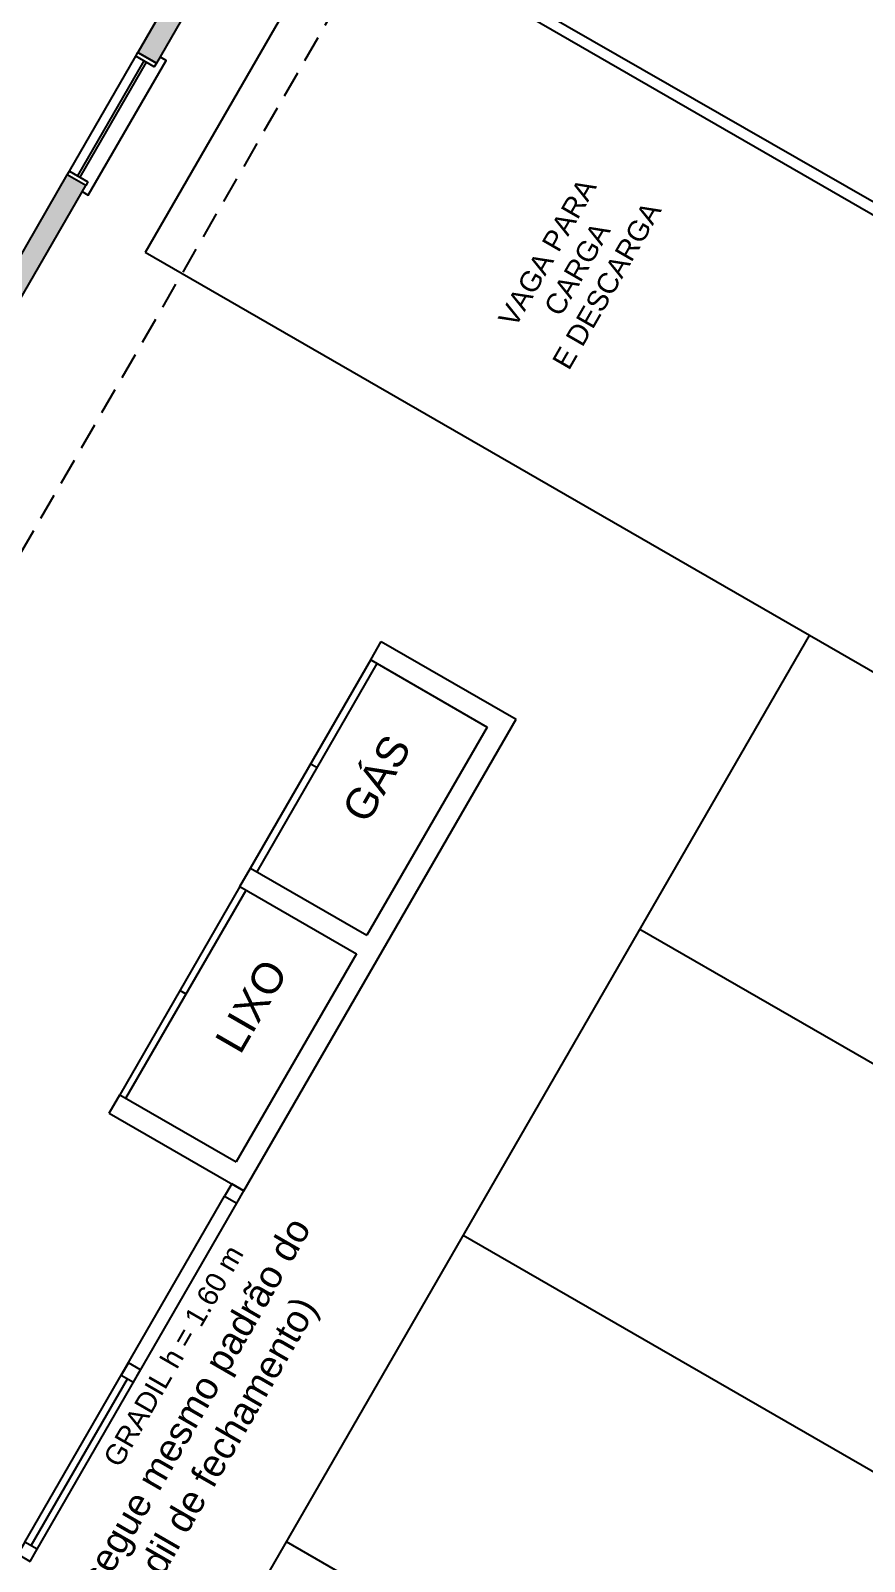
# Model space of a CAD drawing. Extents: x 247 to 523, y 32 to 113.
# Drawn here: x 326.52 to 332.42, y 63.91 to 74.73 of the extents above; entities that cross this region are included whole.
import ezdxf

# ---------------------------------------------------------------- set-up
doc = ezdxf.new("R2010")
doc.units = 0
doc.header["$LTSCALE"] = 0.005
doc.linetypes.add('TRACEJADO_G', pattern=[0.375, 0.25, -0.125])
doc.layers.get('0').update_dxf_attribs({"linetype": 'CONTINUOUS'})
for name, color, linetype in [('A-COTAS', 1, 'CONTINUOUS'), ('A-HACHURAPARED', 254, 'CONTINUOUS'), ('A-PAREDE', 5, 'CONTINUOUS'), ('A-PISOS-CTEL', 2, 'TRACEJADO_G'), ('A-PISOS-NIVEL', 1, 'CONTINUOUS'), ('AR-ALV', 5, 'CONTINUOUS'), ('AR-PIS', 1, 'CONTINUOUS'), ('ARQ-ESQ-VISTA1', 2, 'CONTINUOUS'), ('ARQ-TXT-1_050', 2, 'CONTINUOUS'), ('PORTAL_VTA_PROX', 1, 'CONTINUOUS')]:
    doc.layers.add(name, color=color, linetype=linetype)
doc.styles.add('ESC-50-A20', font='arial.ttf', dxfattribs={"height": 0.1})

msp = doc.modelspace()

# ---------------------------------------------------------------- hatches: boundary and pattern name
at = {"layer": 'A-COTAS'}
h = msp.add_hatch(color=253, dxfattribs=at)
h.dxf.hatch_style = 1
h.paths.add_polyline_path([(325.57317, 79.99189), (325.22668, 80.19176), (325.16672, 80.08781), (325.51321, 79.88795)])
h.paths.add_polyline_path([(329.31559, 77.83396), (328.9691, 78.03382), (328.90914, 77.92987), (329.25563, 77.73001)])
h.paths.add_polyline_path([(322.60284, 75.40279), (322.8027, 75.74928), (322.69876, 75.80924), (322.49889, 75.46275)])
h.paths.add_polyline_path([(326.58747, 73.10437), (326.78733, 73.45086), (326.68339, 73.51082), (326.48352, 73.16433)])
h.paths.add_polyline_path([(324.11917, 68.82522), (323.77268, 69.02509), (323.71273, 68.92114), (324.05922, 68.72128)])
h.paths.add_polyline_path([(320.37709, 70.98374), (320.0306, 71.1836), (319.97064, 71.07965), (320.31713, 70.87979)])
h.paths.add_polyline_path([(321.52097, 64.32086), (321.17448, 64.52072), (321.11452, 64.41677), (321.46101, 64.21691)])
h.paths.add_polyline_path([(317.77888, 66.47937), (317.43239, 66.67923), (317.37243, 66.57528), (317.71892, 66.37542)])
at = {"layer": 'A-HACHURAPARED'}
h = msp.add_hatch(color=253, dxfattribs=at)
h.dxf.hatch_style = 1
h.paths.add_polyline_path([(327.88708, 75.32741), (327.75714, 75.40235), (327.55728, 75.05586), (323.70258, 77.27933), (323.90245, 77.62582), (323.77251, 77.70077), (323.29784, 76.87786), (323.42777, 76.80291), (323.62764, 77.1494), (327.48233, 74.92593), (327.28247, 74.57944), (327.41241, 74.50449)])
h = msp.add_hatch(color=253, dxfattribs=at)
h.dxf.hatch_style = 1
h.paths.add_polyline_path([(321.62901, 73.6845), (321.49908, 73.75945), (321.39915, 73.5862), (321.52908, 73.51125)])
h.paths.add_polyline_path([(322.05372, 74.42079), (322.10369, 74.50741), (321.97375, 74.58236), (321.79887, 74.27918), (321.92881, 74.20423), (321.97877, 74.29086), (325.83347, 72.06739), (325.70873, 71.85113), (325.83866, 71.77618), (326.91275, 73.63827), (326.78282, 73.71322), (325.90842, 72.19732)])
h.paths.add_polyline_path([(326.48352, 73.16433), (326.68339, 73.51082), (326.78733, 73.45086), (326.58747, 73.10437)], flags=16)

# ---------------------------------------------------------------- linework, layer by layer
at = {"color": 2}
for p, q in [((328.07819, 68.81005), (328.92761, 70.28263)), ((328.97092, 70.25765), (328.1215, 68.78507)), ((328.54621, 69.52136), (328.5029, 69.54634)), ((328.00324, 68.68012), (327.15383, 67.20754)), ((327.19714, 67.18255), (328.04655, 68.65513)), ((327.62185, 67.91884), (327.57854, 67.94383))]:
    msp.add_line(p, q, dxfattribs=at)
at = {"color": 3}
for points in [[(327.98176, 66.44136), (328.03173, 66.52798), (327.9451, 66.57795), (327.89514, 66.49132)], [(327.25091, 65.17432), (327.30087, 65.26094), (327.21425, 65.3109), (327.16428, 65.22428)], [(326.52005, 63.90727), (326.57002, 63.9939), (326.48339, 64.04386), (326.43343, 63.95724)]]:
    msp.add_lwpolyline(points, close=True, dxfattribs=at)
at = {"layer": 'A-PAREDE'}
for p, q in [((327.88708, 75.32741), (327.41241, 74.50449)), ((327.48233, 74.92593), (327.28247, 74.57944)), ((327.41241, 74.50449), (327.28247, 74.57944)), ((325.83866, 71.77618), (326.91275, 73.63827)), ((325.90842, 72.19732), (326.78282, 73.71322)), ((326.91275, 73.63827), (326.78282, 73.71322)), ((328.03173, 66.52798), (329.9554, 69.86294)), ((329.75052, 69.80796), (328.9011, 68.33538)), ((328.82616, 68.20544), (327.97674, 66.73286))]:
    msp.add_line(p, q, dxfattribs=at)
at = {"layer": 'A-PISOS-CTEL', "color": 1, "linetype": 'TRACEJADO_G', "ltscale": 150}
msp.add_lwpolyline([(314.78, 67.01434), (323.54895, 82.21658), (330.56537, 78.16937), (321.79642, 62.96713)], close=True, dxfattribs=at)
at = {"layer": 'A-PISOS-NIVEL', "color": 1}
for p, q in [((330.15561, 78.0594), (327.33255, 73.16523)), ((344.04672, 66.75658), (328.73159, 75.59066)), ((328.76921, 75.65589), (344.04672, 66.87588)), ((332.0292, 70.45611), (327.33255, 73.16523)), ((326.28317, 60.49453), (332.0292, 70.45611)), ((336.36033, 67.95783), (332.0292, 70.45611)), ((335.16115, 65.87889), (330.83003, 68.37717)), ((333.91201, 63.71333), (329.58089, 66.21161)), ((332.66287, 61.54777), (328.33175, 64.04605))]:
    msp.add_line(p, q, dxfattribs=at)
at = {"layer": 'AR-ALV'}
for p, q in [((328.92761, 70.28263), (329.00255, 70.41257)), ((329.00255, 70.41257), (329.9554, 69.86294)), ((328.92761, 70.28263), (329.75052, 69.80796)), ((328.00324, 68.68012), (328.07819, 68.81005)), ((328.07819, 68.81005), (328.9011, 68.33538)), ((328.00324, 68.68012), (328.82616, 68.20544)), ((327.07888, 67.0776), (327.15383, 67.20754)), ((327.15383, 67.20754), (327.97674, 66.73286)), ((327.07888, 67.0776), (328.03173, 66.52798))]:
    msp.add_line(p, q, dxfattribs=at)
at = {"layer": 'AR-PIS', "color": 251, "ltscale": 10}
msp.add_line((326.52671, 64.01888), (327.2076, 65.1993), dxfattribs=at)
at = {"layer": 'ARQ-ESQ-VISTA1', "color": 1}
msp.add_line((326.79781, 73.7392), (327.26749, 74.55345), dxfattribs=at)
at = {"layer": 'ARQ-ESQ-VISTA1', "color": 2}
for p, q in [((327.32384, 74.52094), (326.85439, 73.70703)), ((327.34117, 74.51095), (326.87171, 73.69703))]:
    msp.add_line(p, q, dxfattribs=at)
at = {"layer": 'ARQ-ESQ-VISTA1', "color": 1}
msp.add_lwpolyline([(326.88777, 73.59496), (326.93108, 73.56997), (327.4807, 74.52282), (327.43739, 74.5478)], dxfattribs=at)
at = {"layer": 'ARQ-ESQ-VISTA1', "color": 2}
for points in [[(327.41241, 74.50449), (327.39742, 74.4785), (327.26749, 74.55345), (327.28247, 74.57944)], [(326.92774, 73.66425), (326.91275, 73.63827), (326.78282, 73.71322), (326.79781, 73.7392)]]:
    msp.add_lwpolyline(points, close=True, dxfattribs=at)
at = {"layer": 'PORTAL_VTA_PROX'}
for p, q in [((326.48339, 64.04386), (327.89514, 66.49132)), ((326.57002, 63.9939), (327.98176, 66.44136))]:
    msp.add_line(p, q, dxfattribs=at)

# ---------------------------------------------------------------- texts
at = {"layer": 'ARQ-TXT-1_050', "attachment_point": 1, "rotation": 60.022798, "style": 'ESC-50-A20'}
for s, insert, char_height, width in [('\\pi0.23946;VAGA PARA \\P\\pi0.46768;CARGA \\P\\pi0.16878;E DESCARGA ', (329.70373, 72.48972), 0.144, 1.6410285), ('(segue mesmo padrão do   gradil de fechamento)  ', (326.81772, 63.7145), 0.192, 3.6583136), ('\\pi0.573;GRADIL h = 1.60 m  ', (326.74374, 64.13775), 0.144, 2.5594048)]:
    msp.add_mtext(s, dxfattribs=dict(at, insert=insert, char_height=char_height, width=width))
at = {"layer": 'ARQ-TXT-1_050', "char_height": 0.144, "attachment_point": 1, "rotation": 60.022798, "style": 'ESC-50-A20'}
for s, insert in [('\\pi1.1104;{\\fVerdana|b0|i0|c0|p34;      \\fArial|b0|i0|c0|p34;\\H1.5x; GÁS\\P\\pi1.3526;      }', (327.93052, 67.86196)), ('\\pi0.96121;{\\fVerdana|b0|i0|c0|p34;      \\fArial|b0|i0|c0|p34;\\H1.5x; LIXO\\P\\pi1.2976;      }', (327.10747, 66.36044))]:
    msp.add_mtext_dynamic_manual_height_columns(s, width=3.0981248, gutter_width=1, heights=[0], dxfattribs=dict(at, insert=insert))

doc.saveas('drawing.dxf')
